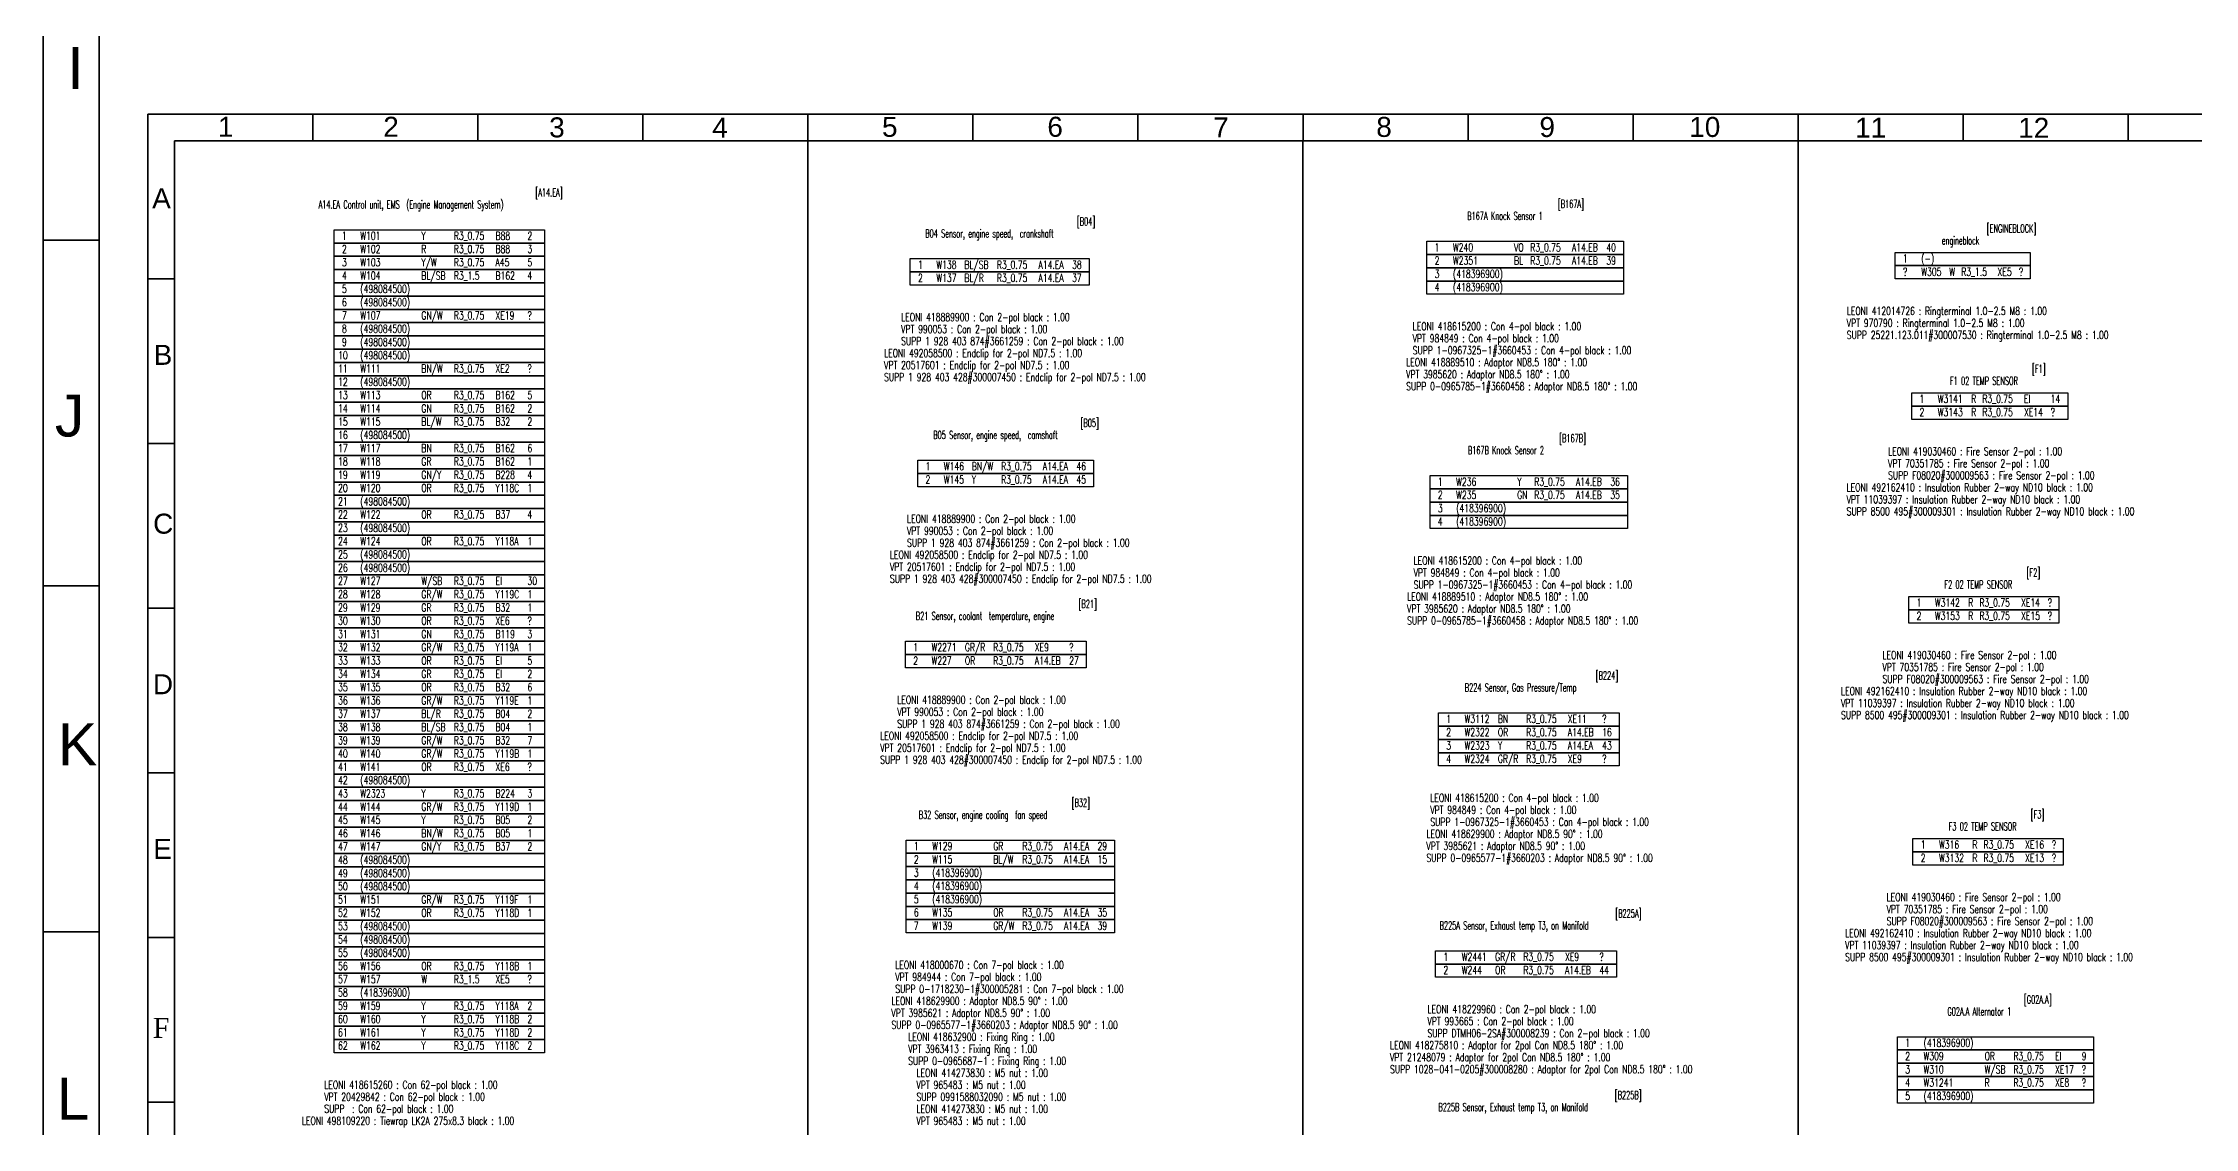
# Model space of a CAD drawing. Header units: millimetres. Extents: x -78 to 6757, y -2226 to 2184.
# Drawn here: x -78 to 1535, y -817 to -3 of the extents above; entities that cross this region are included whole.
import ezdxf

# ---------------------------------------------------------------- set-up
doc = ezdxf.new("R2010")
doc.units = ezdxf.units.MM
doc.layers.add('Leoni-Framelayer', color=7, linetype='Continuous')
doc.styles.add('HS-COMP-DESCRIPTION', font='romans.shx', dxfattribs={"width": 0.6, "height": 6})
doc.styles.add('HS-PART-NO', font='ROMANS.SHX', dxfattribs={"width": 0.7, "height": 6})
doc.styles.add('HS-WIRE', font='ROMANS.SHX', dxfattribs={"width": 0.7, "height": 6})
doc.styles.get("Standard").update_dxf_attribs({"font": 'TIMES.TTF'})

# ---------------------------------------------------------------- blocks, each defined once
blk = doc.blocks.new('A2-frame')
at = {"layer": 'Leoni-Framelayer', "linetype": 'Continuous', "lineweight": 35}
for p, q in [((24.75, 898.58), (24.75, 902.58)), ((49.5, 898.58), (49.5, 902.58)), ((74.25, 898.58), (74.25, 902.58)), ((99, 898.58), (99, 902.58)), ((123.75, 898.58), (123.75, 902.58)), ((148.5, 898.58), (148.5, 902.58)), ((173.25, 898.58), (173.25, 902.58)), ((198, 898.58), (198, 902.58)), ((222.75, 898.58), (222.75, 902.58)), ((247.5, 898.58), (247.5, 902.58)), ((272.25, 898.58), (272.25, 902.58)), ((297, 898.58), (297, 902.58)), ((0, 877.88), (4, 877.88)), ((0, 853.17), (4, 853.17)), ((0, 828.47), (4, 828.47)), ((0, 803.76), (4, 803.76)), ((0, 779.06), (4, 779.06)), ((0, 754.35), (4, 754.35)), ((0, 680.23), (4, 680.23)), ((0, 655.53), (4, 655.53)), ((0, 630.82), (4, 630.82))]:
    blk.add_line(p, q, dxfattribs=at)
for points in [[(0, 482.58), (594, 482.58), (594, 902.58), (0, 902.58)], [(4, 486.58), (590, 486.58), (590, 898.58), (4, 898.58)]]:
    blk.add_lwpolyline(points, close=True, dxfattribs=at)
at = {"layer": 'Leoni-Framelayer', "linetype": 'Continuous', "lineweight": 35, "char_height": 3, "width": 0.34}
for s, insert, attachment_point in [('{\\fArial|b0|i0|c0|p34;1}', (10.51, 902.2), 1), ('{\\fArial|b0|i0|c0|p34;2}', (37.64, 902.2), 3), ('{\\fArial|b0|i0|c0|p34;3}', (62.52, 902.11), 3), ('{\\fArial|b0|i0|c0|p34;5}', (110.11, 902.19), 1), ('{\\fArial|b0|i0|c0|p34;6}', (137.24, 902.2), 3), ('{\\fArial|b0|i0|c0|p34;8}', (186.57, 902.18), 3), ('{\\fArial|b0|i0|c0|p34;9}', (208.71, 902.16), 1), ('{\\fArial|b0|i0|c0|p34;10}', (235.84, 902.17), 3), ('{\\fArial|b0|i0|c0|p34;4}', (86.97, 902.07), 3), ('{\\fArial|b0|i0|c0|p34;7}', (162.11, 902.1), 3), ('{\\fArial|b0|i0|c0|p34;11}', (260.72, 902.07), 3), ('{\\fArial|b0|i0|c0|p34;12}', (285.17, 902.04), 3), ('{\\fArial|b0|i0|c0|p34;A}', (0.65, 891.46), 1), ('{\\fArial|b0|i0|c0|p34;B}', (0.87, 867.98), 1), ('{\\fArial|b0|i0|c0|p34;C}', (0.79, 842.65), 1), ('{\\fArial|b0|i0|c0|p34;D}', (0.76, 818.56), 1), ('{\\fArial|b0|i0|c0|p34;E}', (0.81, 793.86), 1), ('F', (0.74, 767), 1), ('{\\fArial|b0|i0|c0|p34;I}', (1.74, 694.04), 1), ('{\\fArial|b0|i0|c0|p34;J}', (0.85, 669.2), 1), ('{\\fArial|b0|i0|c0|p34;K}', (1.07, 645.72), 1), ('{\\fArial|b0|i0|c0|p34;L}', (0.98, 620.39), 1)]:
    blk.add_mtext(s, dxfattribs=dict(at, insert=insert, attachment_point=attachment_point))

msp = doc.modelspace()

# ---------------------------------------------------------------- linework, layer by layer
at = {"color": 9, "linetype": 'Continuous', "lineweight": 35}
for p, q in [((495.2, -76.4), (495.2, -2136.4)), ((866.4, -76.4), (866.4, -2136.4)), ((1237.7, -76.4), (1237.7, -2136.4))]:
    msp.add_line(p, q, dxfattribs=at)
at = {"color": 92, "linetype": 'Continuous'}
msp.add_lwpolyline([(-78.4, -2226.2), (-78.4, 2183.8), (6158.6, 2183.8), (6158.6, -2226.2), (-78.4, -2226.2), (-78.4, -2226.2)], dxfattribs=at)
at = {"linetype": 'Continuous'}
msp.add_lwpolyline([(0.2, -2156.4), (0.2, -56.4), (2970.2, -56.4), (2970.2, -2156.4), (0.2, -2156.4), (0.2, -2156.4)], dxfattribs=at)
at = {"color": 7, "linetype": 'Continuous'}
for points in [[(139.9, -153), (139.9, -143), (297.7, -143), (297.7, -153), (139.9, -153)], [(139.9, -162.9), (139.9, -153), (297.7, -153), (297.7, -162.9), (139.9, -162.9)], [(959.3, -161.7), (959.3, -151.7), (1106.7, -151.7), (1106.7, -161.7), (959.3, -161.7)], [(1310.5, -170), (1310.5, -160.1), (1411.7, -160.1), (1411.7, -170), (1310.5, -170)], [(139.9, -172.9), (139.9, -162.9), (297.7, -162.9), (297.7, -172.9), (139.9, -172.9)], [(139.9, -182.9), (139.9, -172.9), (297.7, -172.9), (297.7, -182.9), (139.9, -182.9)], [(571.9, -174.7), (571.9, -164.7), (706.1, -164.7), (706.1, -174.7), (571.9, -174.7)], [(571.9, -184.6), (571.9, -174.7), (706.1, -174.7), (706.1, -184.6), (571.9, -184.6)], [(959.3, -171.6), (959.3, -161.7), (1106.7, -161.7), (1106.7, -171.6), (959.3, -171.6)], [(959.3, -181.6), (959.3, -171.6), (1106.7, -171.6), (1106.7, -181.6), (959.3, -181.6)], [(1310.5, -180), (1310.5, -170), (1411.7, -170), (1411.7, -180), (1310.5, -180)], [(139.9, -192.8), (139.9, -182.9), (297.7, -182.9), (297.7, -192.8), (139.9, -192.8)], [(139.9, -202.8), (139.9, -192.8), (297.7, -192.8), (297.7, -202.8), (139.9, -202.8)], [(959.3, -191.5), (959.3, -181.6), (1106.7, -181.6), (1106.7, -191.5), (959.3, -191.5)], [(139.9, -212.7), (139.9, -202.8), (297.7, -202.8), (297.7, -212.7), (139.9, -212.7)], [(139.9, -222.7), (139.9, -212.7), (297.7, -212.7), (297.7, -222.7), (139.9, -222.7)], [(139.9, -232.7), (139.9, -222.7), (297.7, -222.7), (297.7, -232.7), (139.9, -232.7)], [(139.9, -242.6), (139.9, -232.7), (297.7, -232.7), (297.7, -242.6), (139.9, -242.6)], [(139.9, -252.6), (139.9, -242.6), (297.7, -242.6), (297.7, -252.6), (139.9, -252.6)], [(139.9, -262.5), (139.9, -252.6), (297.7, -252.6), (297.7, -262.5), (139.9, -262.5)], [(139.9, -272.5), (139.9, -262.5), (297.7, -262.5), (297.7, -272.5), (139.9, -272.5)], [(139.9, -282.5), (139.9, -272.5), (297.7, -272.5), (297.7, -282.5), (139.9, -282.5)], [(1322.9, -275.3), (1322.9, -265.4), (1439.9, -265.4), (1439.9, -275.3), (1322.9, -275.3)], [(139.9, -292.4), (139.9, -282.5), (297.7, -282.5), (297.7, -292.4), (139.9, -292.4)], [(1322.9, -285.3), (1322.9, -275.3), (1439.9, -275.3), (1439.9, -285.3), (1322.9, -285.3)], [(139.9, -302.4), (139.9, -292.4), (297.7, -292.4), (297.7, -302.4), (139.9, -302.4)], [(139.9, -312.3), (139.9, -302.4), (297.7, -302.4), (297.7, -312.3), (139.9, -312.3)], [(139.9, -322.3), (139.9, -312.3), (297.7, -312.3), (297.7, -322.3), (139.9, -322.3)], [(139.9, -332.3), (139.9, -322.3), (297.7, -322.3), (297.7, -332.3), (139.9, -332.3)], [(577.5, -325.9), (577.5, -316), (709.3, -316), (709.3, -325.9), (577.5, -325.9)], [(139.9, -342.2), (139.9, -332.3), (297.7, -332.3), (297.7, -342.2), (139.9, -342.2)], [(577.5, -335.9), (577.5, -325.9), (709.3, -325.9), (709.3, -335.9), (577.5, -335.9)], [(961.7, -337.5), (961.7, -327.5), (1109.7, -327.5), (1109.7, -337.5), (961.7, -337.5)], [(961.7, -347.4), (961.7, -337.5), (1109.7, -337.5), (1109.7, -347.4), (961.7, -347.4)], [(139.9, -352.2), (139.9, -342.2), (297.7, -342.2), (297.7, -352.2), (139.9, -352.2)], [(139.9, -362.1), (139.9, -352.2), (297.7, -352.2), (297.7, -362.1), (139.9, -362.1)], [(961.7, -357.4), (961.7, -347.4), (1109.7, -347.4), (1109.7, -357.4), (961.7, -357.4)], [(139.9, -372.1), (139.9, -362.1), (297.7, -362.1), (297.7, -372.1), (139.9, -372.1)], [(961.7, -367.3), (961.7, -357.4), (1109.7, -357.4), (1109.7, -367.3), (961.7, -367.3)], [(139.9, -382.1), (139.9, -372.1), (297.7, -372.1), (297.7, -382.1), (139.9, -382.1)], [(139.9, -392), (139.9, -382.1), (297.7, -382.1), (297.7, -392), (139.9, -392)], [(139.9, -402), (139.9, -392), (297.7, -392), (297.7, -402), (139.9, -402)], [(139.9, -411.9), (139.9, -402), (297.7, -402), (297.7, -411.9), (139.9, -411.9)], [(139.9, -421.9), (139.9, -411.9), (297.7, -411.9), (297.7, -421.9), (139.9, -421.9)], [(1320.7, -428.2), (1320.7, -418.2), (1433.3, -418.2), (1433.3, -428.2), (1320.7, -428.2)], [(139.9, -431.9), (139.9, -421.9), (297.7, -421.9), (297.7, -431.9), (139.9, -431.9)], [(139.9, -441.8), (139.9, -431.9), (297.7, -431.9), (297.7, -441.8), (139.9, -441.8)], [(1320.7, -438.1), (1320.7, -428.2), (1433.3, -428.2), (1433.3, -438.1), (1320.7, -438.1)], [(139.9, -451.8), (139.9, -441.8), (297.7, -441.8), (297.7, -451.8), (139.9, -451.8)], [(139.9, -461.7), (139.9, -451.8), (297.7, -451.8), (297.7, -461.7), (139.9, -461.7)], [(568.3, -461.7), (568.3, -451.8), (703.9, -451.8), (703.9, -461.7), (568.3, -461.7)], [(139.9, -471.7), (139.9, -461.7), (297.7, -461.7), (297.7, -471.7), (139.9, -471.7)], [(568.3, -471.7), (568.3, -461.7), (703.9, -461.7), (703.9, -471.7), (568.3, -471.7)], [(139.9, -481.7), (139.9, -471.7), (297.7, -471.7), (297.7, -481.7), (139.9, -481.7)], [(139.9, -491.6), (139.9, -481.7), (297.7, -481.7), (297.7, -491.6), (139.9, -491.6)], [(139.9, -501.6), (139.9, -491.6), (297.7, -491.6), (297.7, -501.6), (139.9, -501.6)], [(139.9, -511.5), (139.9, -501.6), (297.7, -501.6), (297.7, -511.5), (139.9, -511.5)], [(139.9, -521.5), (139.9, -511.5), (297.7, -511.5), (297.7, -521.5), (139.9, -521.5)], [(968, -515.4), (968, -505.5), (1103.6, -505.5), (1103.6, -515.4), (968, -515.4)], [(968, -525.4), (968, -515.4), (1103.6, -515.4), (1103.6, -525.4), (968, -525.4)], [(139.9, -531.5), (139.9, -521.5), (297.7, -521.5), (297.7, -531.5), (139.9, -531.5)], [(139.9, -541.4), (139.9, -531.5), (297.7, -531.5), (297.7, -541.4), (139.9, -541.4)], [(968, -535.4), (968, -525.4), (1103.6, -525.4), (1103.6, -535.4), (968, -535.4)], [(139.9, -551.4), (139.9, -541.4), (297.7, -541.4), (297.7, -551.4), (139.9, -551.4)], [(968, -545.3), (968, -535.4), (1103.6, -535.4), (1103.6, -545.3), (968, -545.3)], [(139.9, -561.3), (139.9, -551.4), (297.7, -551.4), (297.7, -561.3), (139.9, -561.3)], [(139.9, -571.3), (139.9, -561.3), (297.7, -561.3), (297.7, -571.3), (139.9, -571.3)], [(139.9, -581.3), (139.9, -571.3), (297.7, -571.3), (297.7, -581.3), (139.9, -581.3)], [(139.9, -591.2), (139.9, -581.3), (297.7, -581.3), (297.7, -591.2), (139.9, -591.2)], [(139.9, -601.2), (139.9, -591.2), (297.7, -591.2), (297.7, -601.2), (139.9, -601.2)], [(139.9, -611.1), (139.9, -601.2), (297.7, -601.2), (297.7, -611.1), (139.9, -611.1)], [(139.9, -621.1), (139.9, -611.1), (297.7, -611.1), (297.7, -621.1), (139.9, -621.1)], [(568.8, -610.8), (568.8, -600.9), (725.2, -600.9), (725.2, -610.8), (568.8, -610.8)], [(568.8, -620.8), (568.8, -610.8), (725.2, -610.8), (725.2, -620.8), (568.8, -620.8)], [(1323.8, -609.7), (1323.8, -599.7), (1436.4, -599.7), (1436.4, -609.7), (1323.8, -609.7)], [(1323.8, -619.7), (1323.8, -609.7), (1436.4, -609.7), (1436.4, -619.7), (1323.8, -619.7)], [(139.9, -631.1), (139.9, -621.1), (297.7, -621.1), (297.7, -631.1), (139.9, -631.1)], [(568.8, -630.8), (568.8, -620.8), (725.2, -620.8), (725.2, -630.8), (568.8, -630.8)], [(139.9, -641), (139.9, -631.1), (297.7, -631.1), (297.7, -641), (139.9, -641)], [(139.9, -651), (139.9, -641), (297.7, -641), (297.7, -651), (139.9, -651)], [(568.8, -640.7), (568.8, -630.8), (725.2, -630.8), (725.2, -640.7), (568.8, -640.7)], [(568.8, -650.7), (568.8, -640.7), (725.2, -640.7), (725.2, -650.7), (568.8, -650.7)], [(139.9, -660.9), (139.9, -651), (297.7, -651), (297.7, -660.9), (139.9, -660.9)], [(139.9, -670.9), (139.9, -660.9), (297.7, -660.9), (297.7, -670.9), (139.9, -670.9)], [(568.8, -660.6), (568.8, -650.7), (725.2, -650.7), (725.2, -660.6), (568.8, -660.6)], [(568.8, -670.6), (568.8, -660.6), (725.2, -660.6), (725.2, -670.6), (568.8, -670.6)], [(139.9, -680.9), (139.9, -670.9), (297.7, -670.9), (297.7, -680.9), (139.9, -680.9)], [(139.9, -690.8), (139.9, -680.9), (297.7, -680.9), (297.7, -690.8), (139.9, -690.8)], [(139.9, -700.8), (139.9, -690.8), (297.7, -690.8), (297.7, -700.8), (139.9, -700.8)], [(965.9, -693.9), (965.9, -683.9), (1101.5, -683.9), (1101.5, -693.9), (965.9, -693.9)], [(965.9, -703.8), (965.9, -693.9), (1101.5, -693.9), (1101.5, -703.8), (965.9, -703.8)], [(139.9, -710.7), (139.9, -700.8), (297.7, -700.8), (297.7, -710.7), (139.9, -710.7)], [(139.9, -720.7), (139.9, -710.7), (297.7, -710.7), (297.7, -720.7), (139.9, -720.7)], [(139.9, -730.7), (139.9, -720.7), (297.7, -720.7), (297.7, -730.7), (139.9, -730.7)], [(139.9, -740.6), (139.9, -730.7), (297.7, -730.7), (297.7, -740.6), (139.9, -740.6)], [(139.9, -750.6), (139.9, -740.6), (297.7, -740.6), (297.7, -750.6), (139.9, -750.6)], [(139.9, -760.5), (139.9, -750.6), (297.7, -750.6), (297.7, -760.5), (139.9, -760.5)], [(1312.2, -758.4), (1312.2, -748.5), (1459.2, -748.5), (1459.2, -758.4), (1312.2, -758.4)], [(1312.2, -768.4), (1312.2, -758.4), (1459.2, -758.4), (1459.2, -768.4), (1312.2, -768.4)], [(1312.2, -778.4), (1312.2, -768.4), (1459.2, -768.4), (1459.2, -778.4), (1312.2, -778.4)], [(1312.2, -788.3), (1312.2, -778.4), (1459.2, -778.4), (1459.2, -788.3), (1312.2, -788.3)], [(1312.2, -798.3), (1312.2, -788.3), (1459.2, -788.3), (1459.2, -798.3), (1312.2, -798.3)]]:
    msp.add_lwpolyline(points, dxfattribs=at)

# ---------------------------------------------------------------- block references
at = {"layer": 'Leoni-Framelayer', "linetype": 'Continuous', "lineweight": 35}
for p, xscale, yscale, zscale in [((-78.4, -7293.3), 10.5, 10.5, 10.5), ((0.2, -4569.3), 5, 5, 5)]:
    msp.add_blockref('A2-frame', p, dxfattribs=dict(at, xscale=xscale, yscale=yscale, zscale=zscale))

# ---------------------------------------------------------------- texts
at = {"color": 5, "linetype": 'Continuous'}
for s, style, width, p in [(' [A14.EA]', 'HS-COMP-DESCRIPTION', 0.6, (288.3, -118.1)), (' [B167A]', 'HS-COMP-DESCRIPTION', 0.6, (1055.1, -126.7)), (' [B04]', 'HS-COMP-DESCRIPTION', 0.6, (694.4, -139.8)), (' [ENGINEBLOCK]', 'HS-COMP-DESCRIPTION', 0.6, (1376.7, -145.1)), ('W240 ', 'HS-WIRE', 0.7, (978.9, -159.3)), ('VO ', 'HS-WIRE', 0.7, (1024.7, -159.3)), ('R3_0.75 ', 'HS-WIRE', 0.7, (1036.9, -159.3)), ('A14.EB ', 'HS-WIRE', 0.7, (1068.1, -159.3)), ('40 ', 'HS-WIRE', 0.7, (1093.9, -159.3)), ('W138 ', 'HS-WIRE', 0.7, (591.5, -172.3)), ('W137 ', 'HS-WIRE', 0.7, (591.5, -182.2)), ('BL/SB ', 'HS-WIRE', 0.7, (612.5, -172.3)), ('BL/R ', 'HS-WIRE', 0.7, (612.5, -182.2)), ('R3_0.75 ', 'HS-WIRE', 0.7, (636.9, -172.3)), ('R3_0.75 ', 'HS-WIRE', 0.7, (636.9, -182.2)), ('A14.EA ', 'HS-WIRE', 0.7, (668.1, -172.3)), ('A14.EA ', 'HS-WIRE', 0.7, (668.1, -182.2)), ('38 ', 'HS-WIRE', 0.7, (693.3, -172.3)), ('37 ', 'HS-WIRE', 0.7, (693.3, -182.2)), ('W2351 ', 'HS-WIRE', 0.7, (978.9, -169.2)), ('BL ', 'HS-WIRE', 0.7, (1024.7, -169.2)), ('R3_0.75 ', 'HS-WIRE', 0.7, (1036.9, -169.2)), ('A14.EB ', 'HS-WIRE', 0.7, (1068.1, -169.2)), ('39 ', 'HS-WIRE', 0.7, (1093.9, -169.2)), (' [F1]', 'HS-COMP-DESCRIPTION', 0.6, (1410.7, -250.4)), (' [B05]', 'HS-COMP-DESCRIPTION', 0.6, (697.2, -291)), (' [B167B]', 'HS-COMP-DESCRIPTION', 0.6, (1056.1, -302.5)), ('W146 ', 'HS-WIRE', 0.7, (597.1, -323.5)), ('BN/W ', 'HS-WIRE', 0.7, (618.1, -323.5)), ('R3_0.75 ', 'HS-WIRE', 0.7, (640.1, -323.5)), ('A14.EA ', 'HS-WIRE', 0.7, (671.3, -323.5)), ('46 ', 'HS-WIRE', 0.7, (696.5, -323.5)), ('W145 ', 'HS-WIRE', 0.7, (597.1, -333.5)), ('Y ', 'HS-WIRE', 0.7, (618.1, -333.5)), ('R3_0.75 ', 'HS-WIRE', 0.7, (640.1, -333.5)), ('A14.EA ', 'HS-WIRE', 0.7, (671.3, -333.5)), ('45 ', 'HS-WIRE', 0.7, (696.5, -333.5)), ('W236 ', 'HS-WIRE', 0.7, (981.3, -335.1)), ('Y ', 'HS-WIRE', 0.7, (1027.1, -335.1)), ('R3_0.75 ', 'HS-WIRE', 0.7, (1039.9, -335.1)), ('A14.EB ', 'HS-WIRE', 0.7, (1071.1, -335.1)), ('36 ', 'HS-WIRE', 0.7, (1096.9, -335.1)), ('W235 ', 'HS-WIRE', 0.7, (981.3, -345)), ('GN ', 'HS-WIRE', 0.7, (1027.1, -345)), ('R3_0.75 ', 'HS-WIRE', 0.7, (1039.9, -345)), ('A14.EB ', 'HS-WIRE', 0.7, (1071.1, -345)), ('35 ', 'HS-WIRE', 0.7, (1096.9, -345)), (' [F2]', 'HS-COMP-DESCRIPTION', 0.6, (1406.6, -403.2)), (' [B21]', 'HS-COMP-DESCRIPTION', 0.6, (695.7, -426.8)), ('W133 ', 'HS-WIRE', 0.7, (159.5, -469.3)), ('OR ', 'HS-WIRE', 0.7, (205.3, -469.3)), ('R3_0.75 ', 'HS-WIRE', 0.7, (229.7, -469.3)), ('EI ', 'HS-WIRE', 0.7, (260.9, -469.3)), ('5 ', 'HS-WIRE', 0.7, (284.9, -469.3)), ('W134 ', 'HS-WIRE', 0.7, (159.5, -479.3)), ('GR ', 'HS-WIRE', 0.7, (205.3, -479.3)), ('R3_0.75 ', 'HS-WIRE', 0.7, (229.7, -479.3)), ('EI ', 'HS-WIRE', 0.7, (260.9, -479.3)), ('2 ', 'HS-WIRE', 0.7, (284.9, -479.3)), (' [B224]', 'HS-COMP-DESCRIPTION', 0.6, (1083.5, -480.5)), ('W137 ', 'HS-WIRE', 0.7, (159.5, -509.1)), ('W138 ', 'HS-WIRE', 0.7, (159.5, -519.1)), ('BL/R ', 'HS-WIRE', 0.7, (205.3, -509.1)), ('BL/SB ', 'HS-WIRE', 0.7, (205.3, -519.1)), ('R3_0.75 ', 'HS-WIRE', 0.7, (229.7, -509.1)), ('R3_0.75 ', 'HS-WIRE', 0.7, (229.7, -519.1)), ('B04 ', 'HS-WIRE', 0.7, (260.9, -509.1)), ('B04 ', 'HS-WIRE', 0.7, (260.9, -519.1)), ('2 ', 'HS-WIRE', 0.7, (284.9, -509.1)), ('1 ', 'HS-WIRE', 0.7, (284.9, -519.1)), (' [B32]', 'HS-COMP-DESCRIPTION', 0.6, (690.5, -575.9)), (' [F3]', 'HS-COMP-DESCRIPTION', 0.6, (1409.7, -584.7)), ('W145 ', 'HS-WIRE', 0.7, (159.5, -588.8)), ('W146 ', 'HS-WIRE', 0.7, (159.5, -598.8)), ('Y ', 'HS-WIRE', 0.7, (205.3, -588.8)), ('BN/W ', 'HS-WIRE', 0.7, (205.3, -598.8)), ('R3_0.75 ', 'HS-WIRE', 0.7, (229.7, -588.8)), ('R3_0.75 ', 'HS-WIRE', 0.7, (229.7, -598.8)), ('B05 ', 'HS-WIRE', 0.7, (260.9, -588.8)), ('B05 ', 'HS-WIRE', 0.7, (260.9, -598.8)), ('2 ', 'HS-WIRE', 0.7, (284.9, -588.8)), ('1 ', 'HS-WIRE', 0.7, (284.9, -598.8)), (' [B225A]', 'HS-COMP-DESCRIPTION', 0.6, (1098.2, -659)), (' [G02A.A]', 'HS-COMP-DESCRIPTION', 0.6, (1404.6, -723.5)), (' [B225B]', 'HS-COMP-DESCRIPTION', 0.6, (1097.8, -795.2))]:
    msp.add_text(s, height=6, dxfattribs=dict(at, style=style, width=width)).set_placement(p)
at = {"color": 42, "linetype": 'Continuous', "style": 'HS-COMP-DESCRIPTION', "width": 0.6}
for s, p in [('A14.EA Control unit, EMS  (Engine Management System)', (128.2, -127.1)), ('B04 Sensor, engine speed,  crankshaft', (583.2, -148.8)), ('B167A Knock Sensor 1', (989.6, -135.7)), ('engineblock', (1345.5, -154.1)), ('F1 02 TEMP SENSOR', (1351.6, -259.4)), ('B05 Sensor, engine speed,  camshaft', (589.2, -300)), ('B167B Knock Sensor 2', (990.1, -311.5)), ('F2 02 TEMP SENSOR', (1347.4, -412.2)), ('B21 Sensor, coolant  temperature, engine', (576.1, -435.8)), ('B224 Sensor, Gas Pressure/Temp', (987.8, -489.5)), ('B32 Sensor, engine cooling  fan speed', (578.3, -584.9)), ('F3 02 TEMP SENSOR', (1350.6, -593.7)), ('B225A Sensor, Exhaust temp T3, on Manifold', (968.9, -668)), ('G02A.A Alternator 1', (1349.7, -732.5)), ('B225B Sensor, Exhaust temp T3, on Manifold', (968, -804.2))]:
    msp.add_text(s, height=6, dxfattribs=at).set_placement(p)
at = {"color": 7, "linetype": 'Continuous', "style": 'HS-WIRE', "width": 0.7}
for s, p in [(' 1  ', (142.9, -150.6)), (' 2  ', (142.9, -160.5)), (' 1  ', (962.3, -159.3)), ('(-) ', (1330.1, -167.6)), (' 3  ', (142.9, -170.5)), (' 4  ', (142.9, -180.5)), (' 2  ', (574.9, -182.2)), (' 1  ', (574.9, -172.3)), (' 2  ', (962.3, -169.2)), (' 3  ', (962.3, -179.2)), ('(418396900) ', (978.9, -179.2)), (' ?  ', (1313.5, -177.6)), (' 1  ', (1313.5, -167.6)), (' 5  ', (142.9, -190.4)), ('(498084500) ', (159.5, -190.4)), ('(498084500) ', (159.5, -200.4)), (' 4  ', (962.3, -189.1)), ('(418396900) ', (978.9, -189.1)), (' 7  ', (142.9, -210.3)), (' 6  ', (142.9, -200.4)), (' 8  ', (142.9, -220.3)), (' 9  ', (142.9, -230.3)), ('(498084500) ', (159.5, -220.3)), ('(498084500) ', (159.5, -230.3)), ('10  ', (142.9, -240.2)), ('(498084500) ', (159.5, -240.2)), ('11  ', (142.9, -250.2)), ('12  ', (142.9, -260.1)), ('(498084500) ', (159.5, -260.1)), ('13  ', (142.9, -270.1)), ('14  ', (142.9, -280.1)), (' 1  ', (1325.9, -272.9)), ('15  ', (142.9, -290)), (' 2  ', (1325.9, -282.9)), ('16  ', (142.9, -300)), ('17  ', (142.9, -309.9)), ('(498084500) ', (159.5, -300)), ('18  ', (142.9, -319.9)), (' 1  ', (580.5, -323.5)), ('20  ', (142.9, -339.8)), ('19  ', (142.9, -329.9)), (' 2  ', (580.5, -333.5)), (' 1  ', (964.7, -335.1)), ('21  ', (142.9, -349.8)), ('22  ', (142.9, -359.7)), ('(498084500) ', (159.5, -349.8)), (' 2  ', (964.7, -345)), (' 3  ', (964.7, -355)), ('(418396900) ', (981.3, -355)), ('23  ', (142.9, -369.7)), ('(498084500) ', (159.5, -369.7)), (' 4  ', (964.7, -364.9)), ('(418396900) ', (981.3, -364.9)), ('24  ', (142.9, -379.7)), ('25  ', (142.9, -389.6)), ('(498084500) ', (159.5, -389.6)), ('26  ', (142.9, -399.6)), ('(498084500) ', (159.5, -399.6)), ('27  ', (142.9, -409.5)), ('28  ', (142.9, -419.5)), ('29  ', (142.9, -429.5)), ('30  ', (142.9, -439.4)), (' 2  ', (1323.7, -435.7)), (' 1  ', (1323.7, -425.8)), ('31  ', (142.9, -449.4)), ('32  ', (142.9, -459.3)), ('33  ', (142.9, -469.3)), (' 2  ', (571.3, -469.3)), (' 1  ', (571.3, -459.3)), ('34  ', (142.9, -479.3)), ('35  ', (142.9, -489.2)), ('36  ', (142.9, -499.2)), ('37  ', (142.9, -509.1)), ('38  ', (142.9, -519.1)), (' 1  ', (971, -513)), ('39  ', (142.9, -529.1)), (' 2  ', (971, -523)), (' 3  ', (971, -533)), ('40  ', (142.9, -539)), ('41  ', (142.9, -549)), (' 4  ', (971, -542.9)), ('42  ', (142.9, -558.9)), ('43  ', (142.9, -568.9)), ('(498084500) ', (159.5, -558.9)), ('44  ', (142.9, -578.9)), ('45  ', (142.9, -588.8)), ('46  ', (142.9, -598.8)), ('47  ', (142.9, -608.7)), ('48  ', (142.9, -618.7)), ('(498084500) ', (159.5, -618.7)), (' 2  ', (571.8, -618.4)), (' 1  ', (571.8, -608.4)), (' 2  ', (1326.8, -617.3)), (' 1  ', (1326.8, -607.3)), ('49  ', (142.9, -628.7)), ('(498084500) ', (159.5, -628.7)), (' 3  ', (571.8, -628.4)), ('(418396900) ', (588.4, -628.4)), ('50  ', (142.9, -638.6)), ('51  ', (142.9, -648.6)), ('(498084500) ', (159.5, -638.6)), (' 4  ', (571.8, -638.3)), (' 5  ', (571.8, -648.3)), ('(418396900) ', (588.4, -638.3)), ('(418396900) ', (588.4, -648.3)), ('52  ', (142.9, -658.5)), ('(498084500) ', (159.5, -668.5)), (' 6  ', (571.8, -658.2)), ('53  ', (142.9, -668.5)), ('54  ', (142.9, -678.5)), ('(498084500) ', (159.5, -678.5)), (' 7  ', (571.8, -668.2)), ('55  ', (142.9, -688.4)), ('56  ', (142.9, -698.4)), ('(498084500) ', (159.5, -688.4)), (' 1  ', (968.9, -691.5)), ('57  ', (142.9, -708.3)), (' 2  ', (968.9, -701.4)), ('58  ', (142.9, -718.3)), ('59  ', (142.9, -728.3)), ('(418396900) ', (159.5, -718.3)), ('60  ', (142.9, -738.2)), ('61  ', (142.9, -748.2)), ('62  ', (142.9, -758.1)), (' 1  ', (1315.2, -756)), ('(418396900) ', (1331.8, -756)), (' 2  ', (1315.2, -766)), (' 3  ', (1315.2, -776)), (' 4  ', (1315.2, -785.9)), (' 5  ', (1315.2, -795.9)), ('(418396900) ', (1331.8, -795.9))]:
    msp.add_text(s, height=6, dxfattribs=at).set_placement(p)
at = {"color": 92, "linetype": 'Continuous', "style": 'HS-WIRE', "width": 0.7}
for s, p in [('W101 ', (159.5, -150.6)), ('Y ', (205.3, -150.6)), ('R3_0.75 ', (229.7, -150.6)), ('B88 ', (260.9, -150.6)), ('2 ', (284.9, -150.6)), ('W102 ', (159.5, -160.5)), ('R ', (205.3, -160.5)), ('R3_0.75 ', (229.7, -160.5)), ('B88 ', (260.9, -160.5)), ('3 ', (284.9, -160.5)), ('W103 ', (159.5, -170.5)), ('W104 ', (159.5, -180.5)), ('Y/W ', (205.3, -170.5)), ('BL/SB ', (205.3, -180.5)), ('R3_0.75 ', (229.7, -170.5)), ('R3_1.5 ', (229.7, -180.5)), ('A45 ', (260.9, -170.5)), ('B162 ', (260.9, -180.5)), ('5 ', (284.9, -170.5)), ('4 ', (284.9, -180.5)), ('W305 ', (1330.1, -177.6)), ('W ', (1351.1, -177.6)), ('R3_1.5 ', (1360.1, -177.6)), ('XE5 ', (1387.3, -177.6)), ('? ', (1403.3, -177.6)), ('W107 ', (159.5, -210.3)), ('GN/W ', (205.3, -210.3)), ('R3_0.75 ', (229.7, -210.3)), ('XE19 ', (260.9, -210.3)), ('? ', (284.9, -210.3)), ('W111 ', (159.5, -250.2)), ('BN/W ', (205.3, -250.2)), ('R3_0.75 ', (229.7, -250.2)), ('XE2 ', (260.9, -250.2)), ('? ', (284.9, -250.2)), ('W113 ', (159.5, -270.1)), ('W114 ', (159.5, -280.1)), ('OR ', (205.3, -270.1)), ('GN ', (205.3, -280.1)), ('R3_0.75 ', (229.7, -270.1)), ('R3_0.75 ', (229.7, -280.1)), ('B162 ', (260.9, -270.1)), ('B162 ', (260.9, -280.1)), ('5 ', (284.9, -270.1)), ('2 ', (284.9, -280.1)), ('W3141 ', (1342.5, -272.9)), ('R ', (1367.5, -272.9)), ('R3_0.75 ', (1375.9, -272.9)), ('EI ', (1407.1, -272.9)), ('14 ', (1427.1, -272.9)), ('W115 ', (159.5, -290)), ('BL/W ', (205.3, -290)), ('R3_0.75 ', (229.7, -290)), ('B32 ', (260.9, -290)), ('2 ', (284.9, -290)), ('W3143 ', (1342.5, -282.9)), ('R ', (1367.5, -282.9)), ('R3_0.75 ', (1375.9, -282.9)), ('XE14 ', (1407.1, -282.9)), ('? ', (1427.1, -282.9)), ('W117 ', (159.5, -309.9)), ('BN ', (205.3, -309.9)), ('R3_0.75 ', (229.7, -309.9)), ('B162 ', (260.9, -309.9)), ('6 ', (284.9, -309.9)), ('W118 ', (159.5, -319.9)), ('GR ', (205.3, -319.9)), ('GN/Y ', (205.3, -329.9)), ('R3_0.75 ', (229.7, -319.9)), ('B162 ', (260.9, -319.9)), ('1 ', (284.9, -319.9)), ('W119 ', (159.5, -329.9)), ('W120 ', (159.5, -339.8)), ('OR ', (205.3, -339.8)), ('R3_0.75 ', (229.7, -329.9)), ('R3_0.75 ', (229.7, -339.8)), ('Y118C ', (260.9, -339.8)), ('B228 ', (260.9, -329.9)), ('4 ', (284.9, -329.9)), ('1 ', (284.9, -339.8)), ('W122 ', (159.5, -359.7)), ('OR ', (205.3, -359.7)), ('R3_0.75 ', (229.7, -359.7)), ('B37 ', (260.9, -359.7)), ('4 ', (284.9, -359.7)), ('W124 ', (159.5, -379.7)), ('OR ', (205.3, -379.7)), ('R3_0.75 ', (229.7, -379.7)), ('Y118A ', (260.9, -379.7)), ('1 ', (284.9, -379.7)), ('W/SB ', (205.3, -409.5)), ('W127 ', (159.5, -409.5)), ('W128 ', (159.5, -419.5)), ('GR/W ', (205.3, -419.5)), ('R3_0.75 ', (229.7, -409.5)), ('R3_0.75 ', (229.7, -419.5)), ('Y119C ', (260.9, -419.5)), ('EI ', (260.9, -409.5)), ('30 ', (284.9, -409.5)), ('1 ', (284.9, -419.5)), ('W129 ', (159.5, -429.5)), ('W130 ', (159.5, -439.4)), ('GR ', (205.3, -429.5)), ('OR ', (205.3, -439.4)), ('R3_0.75 ', (229.7, -429.5)), ('R3_0.75 ', (229.7, -439.4)), ('XE6 ', (260.9, -439.4)), ('B32 ', (260.9, -429.5)), ('? ', (284.9, -439.4)), ('1 ', (284.9, -429.5)), ('W3142 ', (1340.3, -425.8)), ('W3153 ', (1340.3, -435.7)), ('R ', (1365.3, -425.8)), ('R ', (1365.3, -435.7)), ('R3_0.75 ', (1373.7, -425.8)), ('R3_0.75 ', (1373.7, -435.7)), ('XE14 ', (1404.9, -425.8)), ('XE15 ', (1404.9, -435.7)), ('? ', (1424.9, -425.8)), ('? ', (1424.9, -435.7)), ('W131 ', (159.5, -449.4)), ('GN ', (205.3, -449.4)), ('R3_0.75 ', (229.7, -449.4)), ('B119 ', (260.9, -449.4)), ('3 ', (284.9, -449.4)), ('W132 ', (159.5, -459.3)), ('GR/W ', (205.3, -459.3)), ('R3_0.75 ', (229.7, -459.3)), ('Y119A ', (260.9, -459.3)), ('1 ', (284.9, -459.3)), ('W2271 ', (587.9, -459.3)), ('W227 ', (587.9, -469.3)), ('GR/R ', (612.9, -459.3)), ('OR ', (612.9, -469.3)), ('R3_0.75 ', (634.1, -459.3)), ('R3_0.75 ', (634.1, -469.3)), ('A14.EB ', (665.3, -469.3)), ('XE9 ', (665.3, -459.3)), ('? ', (691.1, -459.3)), ('27 ', (691.1, -469.3)), ('W135 ', (159.5, -489.2)), ('OR ', (205.3, -489.2)), ('R3_0.75 ', (229.7, -489.2)), ('B32 ', (260.9, -489.2)), ('6 ', (284.9, -489.2)), ('W136 ', (159.5, -499.2)), ('GR/W ', (205.3, -499.2)), ('R3_0.75 ', (229.7, -499.2)), ('Y119E ', (260.9, -499.2)), ('1 ', (284.9, -499.2)), ('W3112 ', (987.6, -513)), ('BN ', (1012.6, -513)), ('R3_0.75 ', (1033.8, -513)), ('XE11 ', (1065, -513)), ('? ', (1090.8, -513)), ('W139 ', (159.5, -529.1)), ('GR/W ', (205.3, -529.1)), ('GR/W ', (205.3, -539)), ('R3_0.75 ', (229.7, -529.1)), ('B32 ', (260.9, -529.1)), ('7 ', (284.9, -529.1)), ('W2322 ', (987.6, -523)), ('W2323 ', (987.6, -533)), ('Y ', (1012.6, -533)), ('OR ', (1012.6, -523)), ('R3_0.75 ', (1033.8, -523)), ('R3_0.75 ', (1033.8, -533)), ('A14.EB ', (1065, -523)), ('A14.EA ', (1065, -533)), ('43 ', (1090.8, -533)), ('16 ', (1090.8, -523)), ('W140 ', (159.5, -539)), ('W141 ', (159.5, -549)), ('OR ', (205.3, -549)), ('R3_0.75 ', (229.7, -539)), ('R3_0.75 ', (229.7, -549)), ('Y119B ', (260.9, -539)), ('XE6 ', (260.9, -549)), ('? ', (284.9, -549)), ('1 ', (284.9, -539)), ('W2324 ', (987.6, -542.9)), ('GR/R ', (1012.6, -542.9)), ('R3_0.75 ', (1033.8, -542.9)), ('XE9 ', (1065, -542.9)), ('? ', (1090.8, -542.9)), ('W2323 ', (159.5, -568.9)), ('Y ', (205.3, -568.9)), ('R3_0.75 ', (229.7, -568.9)), ('B224 ', (260.9, -568.9)), ('3 ', (284.9, -568.9)), ('W144 ', (159.5, -578.9)), ('GR/W ', (205.3, -578.9)), ('R3_0.75 ', (229.7, -578.9)), ('Y119D ', (260.9, -578.9)), ('1 ', (284.9, -578.9)), ('W147 ', (159.5, -608.7)), ('GN/Y ', (205.3, -608.7)), ('R3_0.75 ', (229.7, -608.7)), ('B37 ', (260.9, -608.7)), ('2 ', (284.9, -608.7)), ('W129 ', (588.4, -608.4)), ('W115 ', (588.4, -618.4)), ('GR ', (634.2, -608.4)), ('BL/W ', (634.2, -618.4)), ('R3_0.75 ', (656, -608.4)), ('R3_0.75 ', (656, -618.4)), ('A14.EA ', (687.2, -608.4)), ('A14.EA ', (687.2, -618.4)), ('29 ', (712.4, -608.4)), ('15 ', (712.4, -618.4)), ('W316 ', (1343.4, -607.3)), ('W3132 ', (1343.4, -617.3)), ('R ', (1368.4, -607.3)), ('R ', (1368.4, -617.3)), ('R3_0.75 ', (1376.8, -607.3)), ('R3_0.75 ', (1376.8, -617.3)), ('XE16 ', (1408, -607.3)), ('XE13 ', (1408, -617.3)), ('? ', (1428, -607.3)), ('? ', (1428, -617.3)), ('W151 ', (159.5, -648.6)), ('GR/W ', (205.3, -648.6)), ('R3_0.75 ', (229.7, -648.6)), ('Y119F ', (260.9, -648.6)), ('1 ', (284.9, -648.6)), ('W152 ', (159.5, -658.5)), ('OR ', (205.3, -658.5)), ('R3_0.75 ', (229.7, -658.5)), ('Y118D ', (260.9, -658.5)), ('1 ', (284.9, -658.5)), ('W135 ', (588.4, -658.2)), ('OR ', (634.2, -658.2)), ('GR/W ', (634.2, -668.2)), ('R3_0.75 ', (656, -658.2)), ('A14.EA ', (687.2, -658.2)), ('35 ', (712.4, -658.2)), ('W139 ', (588.4, -668.2)), ('R3_0.75 ', (656, -668.2)), ('A14.EA ', (687.2, -668.2)), ('39 ', (712.4, -668.2)), ('W156 ', (159.5, -698.4)), ('OR ', (205.3, -698.4)), ('R3_0.75 ', (229.7, -698.4)), ('Y118B ', (260.9, -698.4)), ('1 ', (284.9, -698.4)), ('W2441 ', (985.5, -691.5)), ('GR/R ', (1010.5, -691.5)), ('R3_0.75 ', (1031.7, -691.5)), ('XE9 ', (1062.9, -691.5)), ('? ', (1088.7, -691.5)), ('W157 ', (159.5, -708.3)), ('W ', (205.3, -708.3)), ('R3_1.5 ', (229.7, -708.3)), ('XE5 ', (260.9, -708.3)), ('? ', (284.9, -708.3)), ('W244 ', (985.5, -701.4)), ('OR ', (1010.5, -701.4)), ('R3_0.75 ', (1031.7, -701.4)), ('A14.EB ', (1062.9, -701.4)), ('44 ', (1088.7, -701.4)), ('W159 ', (159.5, -728.3)), ('Y ', (205.3, -728.3)), ('R3_0.75 ', (229.7, -728.3)), ('Y118A ', (260.9, -728.3)), ('2 ', (284.9, -728.3)), ('W160 ', (159.5, -738.2)), ('W161 ', (159.5, -748.2)), ('Y ', (205.3, -738.2)), ('Y ', (205.3, -748.2)), ('R3_0.75 ', (229.7, -738.2)), ('R3_0.75 ', (229.7, -748.2)), ('Y118B ', (260.9, -738.2)), ('Y118D ', (260.9, -748.2)), ('2 ', (284.9, -738.2)), ('2 ', (284.9, -748.2)), ('W162 ', (159.5, -758.1)), ('Y ', (205.3, -758.1)), ('R3_0.75 ', (229.7, -758.1)), ('Y118C ', (260.9, -758.1)), ('2 ', (284.9, -758.1)), ('W309 ', (1331.8, -766)), ('W310 ', (1331.8, -776)), ('W/SB ', (1377.6, -776)), ('OR ', (1377.6, -766)), ('R3_0.75 ', (1399.2, -766)), ('R3_0.75 ', (1399.2, -776)), ('XE17 ', (1430.4, -776)), ('EI ', (1430.4, -766)), ('9 ', (1450.4, -766)), ('? ', (1450.4, -776)), ('W31241 ', (1331.8, -785.9)), ('R ', (1377.6, -785.9)), ('R3_0.75 ', (1399.2, -785.9)), ('XE8 ', (1430.4, -785.9)), ('? ', (1450.4, -785.9))]:
    msp.add_text(s, height=6, dxfattribs=at).set_placement(p)
at = {"color": 200, "linetype": 'Continuous', "style": 'HS-PART-NO', "width": 0.7}
for s, p in [('LEONI 418889900 : Con 2-pol black : 1.00', (565.1, -211.6)), ('VPT 970790 : Ringterminal 1.0-2.5 M8 : 1.00', (1274.2, -216)), ('LEONI 412014726 : Ringterminal 1.0-2.5 M8 : 1.00', (1274.2, -207)), ('VPT 990053 : Con 2-pol black : 1.00', (565.1, -220.6)), ('SUPP 1 928 403 874#3661259 : Con 2-pol black : 1.00', (565.1, -229.6)), ('VPT 984849 : Con 4-pol black : 1.00', (948.7, -227.5)), ('LEONI 418615200 : Con 4-pol black : 1.00', (948.7, -218.5)), ('SUPP 25221.123.011#300007530 : Ringterminal 1.0-2.5 M8 : 1.00', (1274.2, -225)), ('VPT 20517601 : Endclip for 2-pol ND7.5 : 1.00', (552.3, -247.6)), ('LEONI 492058500 : Endclip for 2-pol ND7.5 : 1.00', (552.3, -238.6)), ('LEONI 418889510 : Adaptor ND8.5 180° : 1.00', (943.8, -245.5)), ('SUPP 1-0967325-1#3660453 : Con 4-pol black : 1.00', (948.7, -236.5)), ('SUPP 1 928 403 428#300007450 : Endclip for 2-pol ND7.5 : 1.00', (552.3, -256.6)), ('VPT 3985620 : Adaptor ND8.5 180° : 1.00', (943.8, -254.5)), ('SUPP 0-0965785-1#3660458 : Adaptor ND8.5 180° : 1.00', (943.8, -263.5)), ('LEONI 419030460 : Fire Sensor 2-pol : 1.00', (1305.2, -312.3)), ('VPT 70351785 : Fire Sensor 2-pol : 1.00', (1305.2, -321.3)), ('LEONI 492162410 : Insulation Rubber 2-way ND10 black : 1.00', (1274.1, -339.3)), ('SUPP F08020#300009563 : Fire Sensor 2-pol : 1.00', (1305.2, -330.3)), ('VPT 11039397 : Insulation Rubber 2-way ND10 black : 1.00', (1274.1, -348.3)), ('SUPP 8500 495#300009301 : Insulation Rubber 2-way ND10 black : 1.00', (1274.1, -357.3)), ('VPT 990053 : Con 2-pol black : 1.00', (569.5, -371.9)), ('LEONI 418889900 : Con 2-pol black : 1.00', (569.5, -362.9)), ('LEONI 492058500 : Endclip for 2-pol ND7.5 : 1.00', (556.7, -389.9)), ('SUPP 1 928 403 874#3661259 : Con 2-pol black : 1.00', (569.5, -380.9)), ('VPT 20517601 : Endclip for 2-pol ND7.5 : 1.00', (556.7, -398.9)), ('SUPP 1 928 403 428#300007450 : Endclip for 2-pol ND7.5 : 1.00', (556.7, -407.9)), ('VPT 984849 : Con 4-pol black : 1.00', (949.4, -403.3)), ('LEONI 418615200 : Con 4-pol black : 1.00', (949.4, -394.3)), ('LEONI 418889510 : Adaptor ND8.5 180° : 1.00', (944.5, -421.3)), ('SUPP 1-0967325-1#3660453 : Con 4-pol black : 1.00', (949.4, -412.3)), ('VPT 3985620 : Adaptor ND8.5 180° : 1.00', (944.5, -430.3)), ('SUPP 0-0965785-1#3660458 : Adaptor ND8.5 180° : 1.00', (944.5, -439.3)), ('VPT 70351785 : Fire Sensor 2-pol : 1.00', (1301, -474.1)), ('LEONI 419030460 : Fire Sensor 2-pol : 1.00', (1301, -465.1)), ('SUPP F08020#300009563 : Fire Sensor 2-pol : 1.00', (1301, -483.1)), ('LEONI 418889900 : Con 2-pol black : 1.00', (562.2, -498.7)), ('VPT 11039397 : Insulation Rubber 2-way ND10 black : 1.00', (1269.9, -501.1)), ('LEONI 492162410 : Insulation Rubber 2-way ND10 black : 1.00', (1269.9, -492.1)), ('VPT 990053 : Con 2-pol black : 1.00', (562.2, -507.7)), ('SUPP 1 928 403 874#3661259 : Con 2-pol black : 1.00', (562.2, -516.7)), ('SUPP 8500 495#300009301 : Insulation Rubber 2-way ND10 black : 1.00', (1269.9, -510.1)), ('VPT 20517601 : Endclip for 2-pol ND7.5 : 1.00', (549.4, -534.7)), ('LEONI 492058500 : Endclip for 2-pol ND7.5 : 1.00', (549.4, -525.7)), ('SUPP 1 928 403 428#300007450 : Endclip for 2-pol ND7.5 : 1.00', (549.4, -543.7)), ('VPT 984849 : Con 4-pol black : 1.00', (961.9, -581.3)), ('LEONI 418615200 : Con 4-pol black : 1.00', (961.9, -572.3)), ('LEONI 418629900 : Adaptor ND8.5 90° : 1.00', (959, -599.3)), ('SUPP 1-0967325-1#3660453 : Con 4-pol black : 1.00', (961.9, -590.3)), ('VPT 3985621 : Adaptor ND8.5 90° : 1.00', (959, -608.3)), ('SUPP 0-0965577-1#3660203 : Adaptor ND8.5 90° : 1.00', (959, -617.3)), ('LEONI 419030460 : Fire Sensor 2-pol : 1.00', (1304.1, -646.7)), ('VPT 70351785 : Fire Sensor 2-pol : 1.00', (1304.1, -655.7)), ('SUPP F08020#300009563 : Fire Sensor 2-pol : 1.00', (1304.1, -664.7)), ('VPT 11039397 : Insulation Rubber 2-way ND10 black : 1.00', (1273, -682.7)), ('LEONI 492162410 : Insulation Rubber 2-way ND10 black : 1.00', (1273, -673.7)), ('LEONI 418000670 : Con 7-pol black : 1.00', (560.7, -697.6)), ('SUPP 8500 495#300009301 : Insulation Rubber 2-way ND10 black : 1.00', (1273, -691.7)), ('VPT 984944 : Con 7-pol black : 1.00', (560.7, -706.6)), ('SUPP 0-1718230-1#300005281 : Con 7-pol black : 1.00', (560.7, -715.6)), ('LEONI 418629900 : Adaptor ND8.5 90° : 1.00', (557.8, -724.6)), ('LEONI 418229960 : Con 2-pol black : 1.00', (959.8, -730.8)), ('VPT 3985621 : Adaptor ND8.5 90° : 1.00', (557.8, -733.6)), ('SUPP 0-0965577-1#3660203 : Adaptor ND8.5 90° : 1.00', (557.8, -742.6)), ('VPT 993665 : Con 2-pol black : 1.00', (959.8, -739.8)), ('SUPP DTMH06-2SA#300008239 : Con 2-pol black : 1.00', (959.8, -748.8)), ('VPT 3963413 : Fixing Ring : 1.00', (570.4, -760.6)), ('LEONI 418632900 : Fixing Ring : 1.00', (570.4, -751.6)), ('LEONI 418275810 : Adaptor for 2pol Con ND8.5 180° : 1.00', (931.7, -757.8)), ('SUPP 0-0965687-1 : Fixing Ring : 1.00', (570.4, -769.6)), ('LEONI 414273830 : M5 nut : 1.00', (576.6, -778.6)), ('VPT 21248079 : Adaptor for 2pol Con ND8.5 180° : 1.00', (931.7, -766.8)), ('SUPP 1028-041-0205#300008280 : Adaptor for 2pol Con ND8.5 180° : 1.00', (931.7, -775.8)), ('VPT 20429842 : Con 62-pol black : 1.00', (132.5, -796.5)), ('LEONI 418615260 : Con 62-pol black : 1.00', (132.5, -787.5)), ('VPT 965483 : M5 nut : 1.00', (576.6, -787.6)), ('SUPP 0991588032090 : M5 nut : 1.00', (576.6, -796.6)), ('SUPP  : Con 62-pol black : 1.00', (132.5, -805.5)), ('LEONI 414273830 : M5 nut : 1.00', (576.6, -805.6)), ('LEONI 498109220 : Tiewrap LK2A 275x8.3 black : 1.00', (115.7, -814.5)), ('VPT 965483 : M5 nut : 1.00', (576.6, -814.6))]:
    msp.add_text(s, height=6, dxfattribs=at).set_placement(p)

doc.saveas('drawing.dxf')
